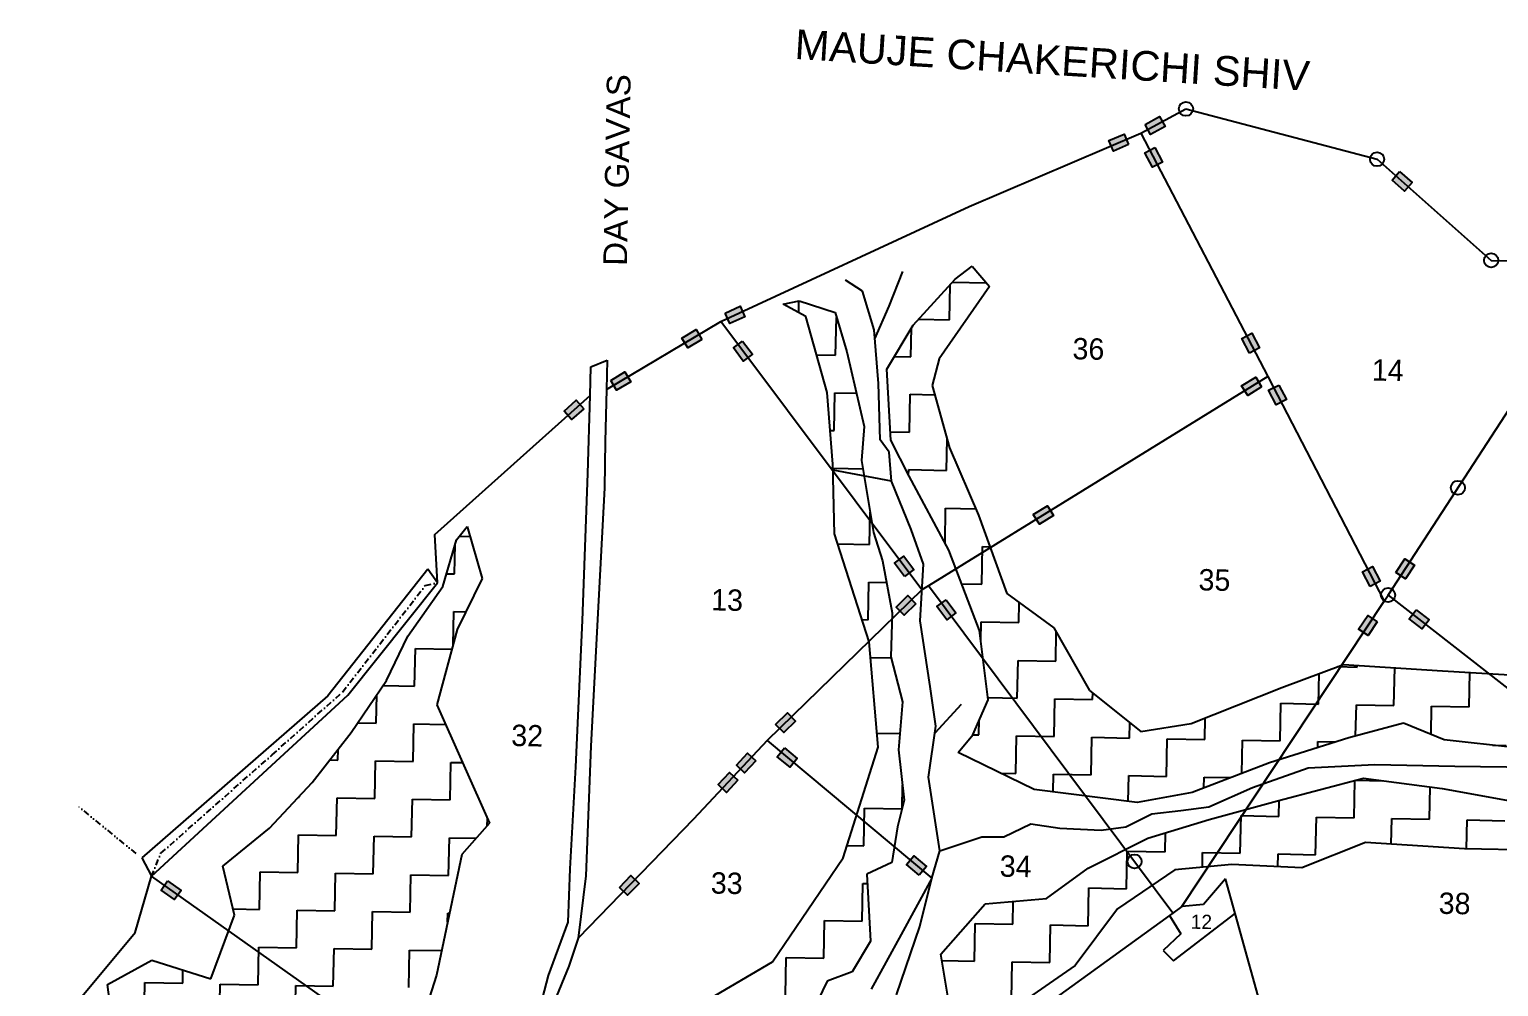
# Model space of a CAD drawing. Header units: metres. Extents: x 311928 to 314194, y 1905478 to 1907430.
# Drawn here: x 312172 to 313391, y 1906636 to 1907430 of the extents above; entities that cross this region are included whole.
import ezdxf

# ---------------------------------------------------------------- set-up
doc = ezdxf.new("R2010")
doc.units = ezdxf.units.M
doc.header["$MEASUREMENT"] = 0
doc.linetypes.add('DASHDOT', pattern=[1, 0.5, -0.25, 0, -0.25])
doc.linetypes.add('DIVIDE', pattern=[1.25, 0.5, -0.25, 0, -0.25, 0, -0.25])
for name, color, linetype in [('LINE_WATER', 4, 'Continuous'), ('OFF', 1, 'Continuous'), ('POLY_HATCH', 12, 'Continuous'), ('POLY_PARCEL', 6, 'Continuous'), ('POLY_ROAD', 30, 'Continuous'), ('POLY_WATER', 4, 'Continuous'), ('TEXT_MAPOUT', 7, 'Continuous'), ('TEXT_PARCEL', 7, 'Continuous'), ('V_BOUND_LINE', 7, 'Continuous'), ('V_BOUND_STREAM_LINE', 7, 'DASHDOT'), ('V_DIVIDE_LINE', 7, 'DIVIDE')]:
    doc.layers.add(name, color=color, linetype=linetype)
doc.styles.get("Standard").update_dxf_attribs({"font": 'arial.ttf'})
doc.styles.add('TEXT_MAP', font='')
doc.styles.get('TEXT_MAP').set_extended_font_data('Kruti Dev 050')

msp = doc.modelspace()

# ---------------------------------------------------------------- hatches: boundary and pattern name
for points in [[(313114.5, 1907349.2), (313110, 1907357.5), (313097.9, 1907351), (313102.4, 1907342.7)], [(313067.9, 1907337.6), (313071.6, 1907328.8), (313084.2, 1907334.2), (313080.5, 1907343)], [(313104, 1907315.4), (313112.4, 1907319.7), (313106.1, 1907331.9), (313097.7, 1907327.5)], [(313313.2, 1907295.7), (313319.5, 1907302.8), (313309.2, 1907311.9), (313302.9, 1907304.8)], [(312765.8, 1907191.5), (312761.8, 1907200.1), (312749.4, 1907194.4), (312753.4, 1907185.8)], [(312713.5, 1907173.8), (312718.4, 1907165.6), (312730.2, 1907172.6), (312725.3, 1907180.8)], [(312764.5, 1907154.7), (312772.1, 1907160.4), (312763.9, 1907171.3), (312756.3, 1907165.7)], [(313186.6, 1907177.8), (313178.2, 1907173.4), (313184.5, 1907161.2), (313192.9, 1907165.6)], [(312671, 1907137.5), (312666.2, 1907145.7), (312654.4, 1907138.7), (312659.2, 1907130.5)], [(313178.1, 1907134.1), (313183.1, 1907126), (313194.7, 1907133.2), (313189.8, 1907141.3)], [(313206.8, 1907118.3), (313215.2, 1907122.7), (313208.9, 1907134.8), (313200.5, 1907130.5)], [(312615.7, 1907113.1), (312622, 1907106.1), (312632.2, 1907115.2), (312625.9, 1907122.3)], [(313021.9, 1907026.6), (313016.9, 1907034.7), (313005.2, 1907027.5), (313010.2, 1907019.4)], [(312897.6, 1906992.8), (312890, 1906987.1), (312898.3, 1906976.1), (312905.9, 1906981.8)], [(313321.5, 1906985.5), (313313.6, 1906990.7), (313306.1, 1906979.2), (313314.1, 1906974)], [(313286.8, 1906984.2), (313278.4, 1906979.8), (313284.7, 1906967.6), (313293.1, 1906972)], [(312891.3, 1906950.6), (312897.9, 1906943.8), (312907.8, 1906953.4), (312901.1, 1906960.2)], [(312933.4, 1906940), (312941, 1906945.7), (312932.8, 1906956.7), (312925.2, 1906951)], [(313275.2, 1906932.2), (313283.1, 1906927), (313290.7, 1906938.4), (313282.8, 1906943.7)], [(313327.9, 1906932.5), (313333.8, 1906940), (313323, 1906948.4), (313317.1, 1906940.9)], [(312807.8, 1906856.1), (312801.2, 1906862.9), (312791.3, 1906853.3), (312798, 1906846.5)], [(312758.7, 1906819.5), (312765.6, 1906813), (312775, 1906823), (312768.1, 1906829.5)], [(312803.3, 1906817.7), (312809.3, 1906825), (312798.8, 1906833.8), (312792.7, 1906826.5)], [(312743.6, 1906803.4), (312750.5, 1906796.9), (312759.9, 1906806.9), (312752.9, 1906813.4)], [(312906, 1906744.3), (312899.9, 1906737), (312910.5, 1906728.2), (312916.5, 1906735.5)], [(312292.4, 1906707.9), (312297.9, 1906715.6), (312286.7, 1906723.5), (312281.2, 1906715.8)], [(312678, 1906721.3), (312671.2, 1906727.9), (312661.7, 1906718), (312668.5, 1906711.5)]]:
    msp.add_hatch(color=256).paths.add_polyline_path(points)

# ---------------------------------------------------------------- linework, layer by layer
for points in [[(313097.9, 1907351), (313110, 1907357.5), (313114.5, 1907349.2), (313102.4, 1907342.7)], [(313084.2, 1907334.2), (313071.6, 1907328.8), (313067.9, 1907337.6), (313080.5, 1907343)], [(313106.1, 1907331.9), (313112.4, 1907319.7), (313104, 1907315.4), (313097.7, 1907327.5)], [(313309.2, 1907311.9), (313319.5, 1907302.8), (313313.2, 1907295.7), (313302.9, 1907304.8)], [(312749.4, 1907194.4), (312761.8, 1907200.1), (312765.8, 1907191.5), (312753.4, 1907185.8)], [(312730.2, 1907172.6), (312718.4, 1907165.6), (312713.5, 1907173.8), (312725.3, 1907180.8)], [(312763.9, 1907171.3), (312772.1, 1907160.4), (312764.5, 1907154.7), (312756.3, 1907165.7)], [(313184.5, 1907161.2), (313178.2, 1907173.4), (313186.6, 1907177.8), (313192.9, 1907165.6)], [(312654.4, 1907138.7), (312666.2, 1907145.7), (312671, 1907137.5), (312659.2, 1907130.5)], [(313194.7, 1907133.2), (313183.1, 1907126), (313178.1, 1907134.1), (313189.8, 1907141.3)], [(313208.9, 1907134.8), (313215.2, 1907122.7), (313206.8, 1907118.3), (313200.5, 1907130.5)], [(312632.2, 1907115.2), (312622, 1907106.1), (312615.7, 1907113.1), (312625.9, 1907122.3)], [(313005.2, 1907027.5), (313016.9, 1907034.7), (313021.9, 1907026.6), (313010.2, 1907019.4)], [(312898.3, 1906976.1), (312890, 1906987.1), (312897.6, 1906992.8), (312905.9, 1906981.8)], [(313306.1, 1906979.2), (313313.6, 1906990.7), (313321.5, 1906985.5), (313314.1, 1906974)], [(313284.7, 1906967.6), (313278.4, 1906979.8), (313286.8, 1906984.2), (313293.1, 1906972)], [(312907.8, 1906953.4), (312897.9, 1906943.8), (312891.3, 1906950.6), (312901.1, 1906960.2)], [(312932.8, 1906956.7), (312941, 1906945.7), (312933.4, 1906940), (312925.2, 1906951)], [(313290.7, 1906938.4), (313283.1, 1906927), (313275.2, 1906932.2), (313282.8, 1906943.7)], [(313323, 1906948.4), (313333.8, 1906940), (313327.9, 1906932.5), (313317.1, 1906940.9)], [(312791.3, 1906853.3), (312801.2, 1906862.9), (312807.8, 1906856.1), (312798, 1906846.5)], [(312775, 1906823), (312765.6, 1906813), (312758.7, 1906819.5), (312768.1, 1906829.5)], [(312798.8, 1906833.8), (312809.3, 1906825), (312803.3, 1906817.7), (312792.7, 1906826.5)], [(312759.9, 1906806.9), (312750.5, 1906796.9), (312743.6, 1906803.4), (312752.9, 1906813.4)], [(312910.5, 1906728.2), (312899.9, 1906737), (312906, 1906744.3), (312916.5, 1906735.5)], [(312286.7, 1906723.5), (312297.9, 1906715.6), (312292.4, 1906707.9), (312281.2, 1906715.8)], [(312661.7, 1906718), (312671.2, 1906727.9), (312678, 1906721.3), (312668.5, 1906711.5)]]:
    msp.add_lwpolyline(points, close=True)
for centre in [(313131.9, 1907363.9), (313290.5, 1907322.1), (313385.2, 1907238.2), (313357.6, 1907049.6), (313299.6, 1906960.6), (313089.2, 1906739.6)]:
    msp.add_circle(centre, 5.87)
at = {"layer": 'LINE_WATER'}
for p, q in [((312863.5, 1907212.7), (312849.4, 1907221.8)), ((312885.5, 1907200.1), (312896.9, 1907228.9)), ((312873, 1907180.7), (312863.5, 1907212.7)), ((312873.6, 1907173.1), (312885.5, 1907200.1)), ((312876.6, 1907136.2), (312873, 1907180.7)), ((312878.2, 1907089.4), (312876.6, 1907136.2)), ((312885.5, 1907079), (312878.2, 1907089.4)), ((312887.6, 1907055.1), (312885.5, 1907079)), ((312887.6, 1907055.1), (312839, 1907064.3)), ((312903.7, 1907015), (312887.6, 1907055.1)), ((312914.1, 1906986.3), (312903.7, 1907015)), ((312911.3, 1906939.1), (312914.1, 1906986.3)), ((312919.6, 1906884.7), (312911.3, 1906939.1)), ((312924.4, 1906851.9), (312919.6, 1906884.7)), ((312923.6, 1906846.4), (312945.6, 1906870.2)), ((312918.2, 1906809.5), (312924.4, 1906851.9)), ((313187.1, 1906800.9), (313233.2, 1906817.3)), ((313233.2, 1906817.3), (313288.7, 1906820)), ((313288.7, 1906820), (313355, 1906818.7)), ((313355, 1906818.7), (313420.8, 1906817.8)), ((312927.7, 1906748.5), (312918.2, 1906809.5)), ((313151, 1906784.8), (313187.1, 1906800.9)), ((313082, 1906768.4), (313103.6, 1906779.2)), ((313103.6, 1906779.2), (313127.7, 1906782)), ((313127.7, 1906782), (313151, 1906784.8)), ((312980.7, 1906760.1), (313003.1, 1906770.9)), ((313003.1, 1906770.9), (313027.2, 1906767.1)), ((313027.2, 1906767.1), (313061.6, 1906765.5)), ((313061.6, 1906765.5), (313082, 1906768.4)), ((312927.7, 1906748.5), (312962.4, 1906760)), ((312962.4, 1906760), (312980.7, 1906760.1)), ((312920.9, 1906725.6), (312927.7, 1906748.5))]:
    msp.add_line(p, q, dxfattribs=at)
at = {"layer": 'OFF'}
for p, q in [((312638, 1907150), (312651.6, 1907155.5)), ((312265.4, 1906742.5), (312273.2, 1906727.3))]:
    msp.add_line(p, q, dxfattribs=at)
at = {"layer": 'POLY_HATCH'}
for p, q in [((312940.3, 1907222.6), (312954.4, 1907233.3)), ((312954.4, 1907233.3), (312968.8, 1907216.5)), ((312905.4, 1907184.6), (312940.3, 1907222.6)), ((312968.8, 1907216.5), (312927, 1907156.5)), ((312797.7, 1907202), (312810.9, 1907204.6)), ((312816.5, 1907191.7), (312797.7, 1907202)), ((312810.9, 1907204.6), (312840.8, 1907195)), ((312840.8, 1907195), (312850.5, 1907162.4)), ((312834.2, 1907128.7), (312816.5, 1907191.7)), ((312883.5, 1907148.1), (312905.4, 1907184.6)), ((312850.5, 1907162.4), (312864.8, 1907100.4)), ((312927, 1907156.5), (312921.1, 1907134.5)), ((312886.9, 1907089.1), (312883.5, 1907148.1)), ((312921.1, 1907134.5), (312935.7, 1907082.6)), ((312838.9, 1907069.2), (312834.2, 1907128.7)), ((312864.8, 1907100.4), (312862.6, 1907072.3)), ((312902.1, 1907059.3), (312886.9, 1907089.1)), ((312862.6, 1907072.3), (312872.6, 1907012.6)), ((312935.7, 1907082.6), (312959.6, 1907026.9)), ((312840.2, 1907011.5), (312838.9, 1907069.2)), ((312935, 1906997.9), (312902.1, 1907059.3)), ((312959.6, 1907026.9), (312983.2, 1906962)), ((312526.4, 1907006.3), (312535.4, 1907017.5)), ((312535.4, 1907017.5), (312547.8, 1906974.3)), ((312869, 1906921.8), (312840.2, 1907011.5)), ((312872.6, 1907012.6), (312879.9, 1906989.1)), ((312515.1, 1906967.8), (312526.4, 1907006.3)), ((312960.5, 1906931.1), (312935, 1906997.9)), ((312879.9, 1906989.1), (312888.1, 1906945.9)), ((312547.8, 1906974.3), (312527.1, 1906931.9)), ((312486, 1906926.4), (312515.1, 1906967.8)), ((312983.2, 1906962), (313022.3, 1906933.5)), ((312888.1, 1906945.9), (312886.8, 1906909.2)), ((312468.3, 1906889.6), (312486, 1906926.4)), ((312527.1, 1906931.9), (312510.2, 1906869.5)), ((312967.6, 1906873.8), (312960.5, 1906931.1)), ((313022.3, 1906933.5), (313051.8, 1906881.4)), ((312876.4, 1906834.3), (312869, 1906921.8)), ((312886.8, 1906909.2), (312896.5, 1906871.9)), ((313211.5, 1906883.8), (313262.7, 1906903)), ((313262.7, 1906903), (313344.7, 1906897.7)), ((312439.1, 1906846.6), (312468.3, 1906889.6)), ((313344.7, 1906897.7), (313437.8, 1906892.2)), ((313051.8, 1906881.4), (313094.5, 1906847.4)), ((313136.2, 1906853.9), (313211.5, 1906883.8)), ((312510.2, 1906869.5), (312553.7, 1906771.3)), ((312896.5, 1906871.9), (312893.3, 1906832.1)), ((312955.1, 1906844.6), (312967.6, 1906873.8)), ((313094.5, 1906847.4), (313136.2, 1906853.9)), ((313312.5, 1906854.2), (313267, 1906842.1)), ((313346.3, 1906840.6), (313312.5, 1906854.2)), ((312406.7, 1906805.2), (312439.1, 1906846.6)), ((312942.8, 1906830.1), (312955.1, 1906844.6)), ((313267, 1906842.1), (313201.1, 1906821.3)), ((313406.2, 1906833.9), (313346.3, 1906840.6)), ((312847.3, 1906742.5), (312876.4, 1906834.3)), ((312893.3, 1906832.1), (312898.1, 1906790.5)), ((313005.9, 1906799.4), (312942.8, 1906830.1)), ((313201.1, 1906821.3), (313136.9, 1906796.8)), ((312371.2, 1906767.1), (312406.7, 1906805.2)), ((313207.8, 1906789.9), (313279.3, 1906808.7)), ((313279.3, 1906808.7), (313344.6, 1906800.1)), ((312898.1, 1906790.5), (312892.6, 1906768.3)), ((313091.5, 1906788.5), (313005.9, 1906799.4)), ((313136.9, 1906796.8), (313091.5, 1906788.5)), ((313344.6, 1906800.1), (313424.6, 1906785.6)), ((313151.2, 1906774.4), (313207.8, 1906789.9)), ((312332.6, 1906735.6), (312371.2, 1906767.1)), ((312553.7, 1906771.3), (312530.9, 1906745.4)), ((312892.6, 1906768.3), (312887.7, 1906738.7)), ((313100.1, 1906758.8), (313151.2, 1906774.4)), ((313050.7, 1906734), (313100.1, 1906758.8)), ((313281, 1906755.3), (313228, 1906734.2)), ((313363, 1906750), (313281, 1906755.3)), ((312530.9, 1906745.4), (312509.9, 1906645.2)), ((312788.6, 1906656.2), (312847.3, 1906742.5)), ((313476.5, 1906747.8), (313363, 1906750)), ((312342.3, 1906695), (312332.6, 1906735.6)), ((312887.7, 1906738.7), (312867.1, 1906729)), ((313016.1, 1906708.9), (313050.7, 1906734)), ((313122.7, 1906732.6), (313075, 1906700.4)), ((313169.9, 1906737.2), (313122.7, 1906732.6)), ((313228, 1906734.2), (313169.9, 1906737.2)), ((312867.1, 1906729), (312870, 1906673.6)), ((312965.2, 1906704.4), (313016.1, 1906708.9)), ((312322.6, 1906642.1), (312342.3, 1906695)), ((312928.4, 1906662.7), (312965.2, 1906704.4)), ((313075, 1906700.4), (313039.9, 1906653.2)), ((312870, 1906673.6), (312854.8, 1906647.9)), ((312236.8, 1906637.4), (312273.6, 1906657.6)), ((312273.6, 1906657.6), (312322.6, 1906642.1)), ((312695.8, 1906602), (312788.6, 1906656.2)), ((312939.1, 1906598), (312928.4, 1906662.7)), ((312509.9, 1906645.2), (312489.7, 1906582.9)), ((312854.8, 1906647.9), (312834.2, 1906640.3)), ((313039.9, 1906653.2), (312990.3, 1906619.1)), ((312243.1, 1906588.8), (312236.8, 1906637.4)), ((312834.2, 1906640.3), (312822.2, 1906615.6))]:
    msp.add_line(p, q, dxfattribs=at)
at = {"layer": 'POLY_HATCH', "linetype": 'Continuous'}
for p, q in [((312935.5, 1907189), (312936.1, 1907217.9)), ((312938.2, 1907220.2), (312966.1, 1907219.7)), ((312810.5, 1907195), (312810.7, 1907204.5)), ((312841.1, 1907159.6), (312841.7, 1907190.8)), ((312841.7, 1907190.8), (312842, 1907190.8)), ((312903.6, 1907158.3), (312904.1, 1907182.3)), ((312910, 1907189.5), (312935.5, 1907189)), ((312825.5, 1907159.9), (312841.1, 1907159.6)), ((312889.8, 1907158.6), (312903.6, 1907158.3)), ((312839.9, 1907097), (312840.5, 1907128.3)), ((312840.5, 1907128.3), (312858.4, 1907128)), ((312902.4, 1907095.8), (312903, 1907127.1)), ((312903, 1907127.1), (312923.3, 1907126.7)), ((312836.7, 1907097.1), (312839.9, 1907097)), ((312886.5, 1907096.1), (312902.4, 1907095.8)), ((312933, 1907063.9), (312933.6, 1907090.3)), ((312839.1, 1907058.6), (312839.3, 1907065.8)), ((312839.3, 1907065.8), (312863.8, 1907065.3)), ((312901.7, 1907060.1), (312901.8, 1907064.6)), ((312901.8, 1907064.6), (312933, 1907063.9)), ((312869.3, 1907002.6), (312869.8, 1907029.4)), ((312931.9, 1907003.8), (312932.4, 1907032.7)), ((312932.4, 1907032.7), (312957.3, 1907032.2)), ((312524.8, 1906978.1), (312525.3, 1907002.4)), ((312528.8, 1907009.3), (312537.8, 1907009.2)), ((312842.9, 1907003.2), (312869.3, 1907002.6)), ((312962.5, 1906969.5), (312963.1, 1907000.8)), ((312963.1, 1907000.8), (312969.1, 1907000.7)), ((312518.2, 1906978.3), (312524.8, 1906978.1)), ((312868.1, 1906940.1), (312868.7, 1906971.4)), ((312868.7, 1906971.4), (312883.3, 1906971.1)), ((312945.7, 1906969.9), (312962.5, 1906969.5)), ((312993.1, 1906937.7), (312993.4, 1906954.5)), ((312523.6, 1906919), (312524.2, 1906946.9)), ((312524.2, 1906946.9), (312534.3, 1906946.7)), ((312863.1, 1906940.2), (312868.1, 1906940.1)), ((312961.5, 1906922.4), (312961.8, 1906938.3)), ((312961.8, 1906938.3), (312993.1, 1906937.7)), ((313023.8, 1906905.8), (313024.2, 1906930.2)), ((312491.7, 1906885), (312492.3, 1906916.2)), ((312492.3, 1906916.2), (312522.7, 1906915.6)), ((312870.1, 1906908.8), (312887, 1906908.5)), ((312991.9, 1906875.1), (312992.5, 1906906.4)), ((312992.5, 1906906.4), (313023.8, 1906905.8)), ((313257.7, 1906901.2), (313273.9, 1906900.9)), ((313273.9, 1906900.9), (313273.9, 1906902.3)), ((313304.5, 1906869), (313305.1, 1906900.2)), ((313305.1, 1906900.2), (313306, 1906900.2)), ((313242, 1906870.2), (313242.5, 1906895.4)), ((313367, 1906867.8), (313367.6, 1906896.4)), ((312459.8, 1906854.3), (312460.3, 1906877.7)), ((312465.5, 1906885.5), (312491.7, 1906885)), ((312967.4, 1906875.6), (312991.9, 1906875.1)), ((313054.4, 1906873.9), (313054.5, 1906879.2)), ((313022.5, 1906843.3), (313023.1, 1906874.5)), ((313023.1, 1906874.5), (313054.4, 1906873.9)), ((313210.1, 1906839.6), (313210.7, 1906870.8)), ((313210.7, 1906870.8), (313242, 1906870.2)), ((313272.7, 1906843.7), (313273.3, 1906869.6)), ((313273.3, 1906869.6), (313304.5, 1906869)), ((313335.3, 1906845), (313335.8, 1906868.4)), ((313335.8, 1906868.4), (313367, 1906867.8)), ((312444.6, 1906854.6), (312459.8, 1906854.3)), ((312490.4, 1906822.4), (312491.1, 1906853.7)), ((312491.1, 1906853.7), (312517.4, 1906853.2)), ((312960, 1906844.5), (312960.2, 1906856.7)), ((313085.1, 1906842), (313085.3, 1906854.7)), ((313147.6, 1906840.8), (313147.9, 1906858.6)), ((312875.4, 1906846.1), (312894.4, 1906845.8)), ((312955, 1906844.6), (312960, 1906844.5)), ((312990.7, 1906812.6), (312991.3, 1906843.9)), ((312991.3, 1906843.9), (313022.5, 1906843.3)), ((313053.2, 1906811.4), (313053.8, 1906842.6)), ((313053.8, 1906842.6), (313085.1, 1906842)), ((313115.7, 1906810.1), (313116.3, 1906841.4)), ((313116.3, 1906841.4), (313147.6, 1906840.8)), ((313178.3, 1906812.6), (313178.8, 1906840.2)), ((313178.8, 1906840.2), (313210.1, 1906839.6)), ((313241.3, 1906834), (313241.4, 1906839)), ((313241.4, 1906839), (313256, 1906838.7)), ((312427.9, 1906823.7), (312428.1, 1906832.5)), ((313386.4, 1906836.1), (313397.7, 1906835.9)), ((312421.3, 1906823.8), (312427.9, 1906823.7)), ((312458.6, 1906791.8), (312459.2, 1906823.1)), ((312459.2, 1906823.1), (312490.4, 1906822.4)), ((312521.1, 1906790.6), (312521.7, 1906821.8)), ((312521.7, 1906821.8), (312531.4, 1906821.6)), ((312896.2, 1906783.2), (312896.6, 1906803.1)), ((312978.2, 1906812.9), (312990.7, 1906812.6)), ((313021.6, 1906797.4), (313021.9, 1906812)), ((313021.9, 1906812), (313053.2, 1906811.4)), ((313084, 1906789.4), (313084.4, 1906810.8)), ((313084.4, 1906810.8), (313115.7, 1906810.1)), ((313146.8, 1906800.6), (313147, 1906809.5)), ((313147, 1906809.5), (313169, 1906809.1)), ((313271.4, 1906775.8), (313272, 1906806.8)), ((313272.9, 1906807.1), (313295.3, 1906806.6)), ((312395.4, 1906793), (312396, 1906793)), ((312396, 1906793), (312396.1, 1906793.8)), ((312426.7, 1906761.1), (312427.3, 1906792.4)), ((312427.3, 1906792.4), (312458.6, 1906791.8)), ((312489.2, 1906759.9), (312489.8, 1906791.2)), ((312489.8, 1906791.2), (312521.1, 1906790.6)), ((313208.9, 1906777), (313209.1, 1906790.2)), ((313333.9, 1906774.6), (313334.5, 1906801.4)), ((312864.4, 1906752.5), (312865, 1906783.8)), ((312865, 1906783.8), (312896.2, 1906783.2)), ((312551.9, 1906769.3), (312552.1, 1906775)), ((313177, 1906746.4), (313177.6, 1906777.7)), ((313177.6, 1906777.7), (313208.9, 1906777)), ((313239.5, 1906745.2), (313240.1, 1906776.4)), ((313240.1, 1906776.4), (313271.4, 1906775.8)), ((313302.3, 1906753.9), (313302.7, 1906775.2)), ((313302.7, 1906775.2), (313333.9, 1906774.6)), ((313364.7, 1906750), (313365.2, 1906774)), ((313365.2, 1906774), (313396.5, 1906773.4)), ((312394.8, 1906730.5), (312395.4, 1906761.8)), ((312395.4, 1906761.8), (312426.7, 1906761.1)), ((312457.3, 1906729.3), (312458, 1906760.5)), ((312458, 1906760.5), (312489.2, 1906759.9)), ((312519.9, 1906728), (312520.5, 1906759.3)), ((312520.5, 1906759.3), (312542.7, 1906758.9)), ((313114.5, 1906747.6), (313114.8, 1906763.3)), ((312850.6, 1906752.8), (312864.4, 1906752.5)), ((313082.6, 1906717), (313083.2, 1906748.2)), ((313083.2, 1906748.2), (313114.5, 1906747.6)), ((313145.5, 1906734.8), (313145.7, 1906747)), ((313145.7, 1906747), (313177, 1906746.4)), ((313208.1, 1906735.2), (313208.3, 1906745.8)), ((313208.3, 1906745.8), (313239.5, 1906745.2)), ((312362.9, 1906699.8), (312363.5, 1906731.1)), ((312363.5, 1906731.1), (312394.8, 1906730.5)), ((312425.5, 1906698.6), (312426.1, 1906729.9)), ((312426.1, 1906729.9), (312457.3, 1906729.3)), ((312488, 1906697.4), (312488.6, 1906728.6)), ((312488.6, 1906728.6), (312519.9, 1906728)), ((312863.1, 1906690), (312863.8, 1906721.3)), ((312863.8, 1906721.3), (312867.5, 1906721.2)), ((313050.7, 1906686.3), (313051.3, 1906717.6)), ((313051.3, 1906717.6), (313082.6, 1906717)), ((312988.2, 1906687.6), (312988.6, 1906706.5)), ((312341, 1906700.3), (312362.9, 1906699.8)), ((312393.6, 1906668), (312394.2, 1906699.2)), ((312394.2, 1906699.2), (312425.5, 1906698.6)), ((312456.1, 1906666.7), (312456.7, 1906698)), ((312456.7, 1906698), (312488, 1906697.4)), ((312519.1, 1906689.1), (312519.2, 1906696.8)), ((312519.2, 1906696.8), (312520.7, 1906696.7)), ((312831.3, 1906659.4), (312831.9, 1906690.6)), ((312831.9, 1906690.6), (312863.1, 1906690)), ((312956.3, 1906656.9), (312956.9, 1906688.2)), ((312956.9, 1906688.2), (312988.2, 1906687.6)), ((313018.8, 1906655.7), (313019.5, 1906686.9)), ((313019.5, 1906686.9), (313050.7, 1906686.3)), ((312361.7, 1906637.3), (312362.3, 1906668.6)), ((312362.3, 1906668.6), (312393.6, 1906668)), ((312424.2, 1906636.1), (312424.8, 1906667.4)), ((312424.8, 1906667.4), (312456.1, 1906666.7)), ((312486.8, 1906634.9), (312487.4, 1906666.1)), ((312487.4, 1906666.1), (312514.2, 1906665.6)), ((312799.4, 1906628.7), (312800, 1906660)), ((312800, 1906660), (312831.3, 1906659.4)), ((312929.3, 1906657.4), (312956.3, 1906656.9)), ((312987, 1906625), (312987.6, 1906656.3)), ((312987.6, 1906656.3), (313018.8, 1906655.7)), ((312299.2, 1906638.5), (312299.4, 1906649.5)), ((312267.3, 1906607.9), (312267.9, 1906639.2)), ((312267.9, 1906639.2), (312299.2, 1906638.5)), ((312329.8, 1906606.7), (312330.4, 1906637.9)), ((312330.4, 1906637.9), (312361.7, 1906637.3)), ((312392.4, 1906605.4), (312393, 1906636.7)), ((312393, 1906636.7), (312424.2, 1906636.1))]:
    msp.add_line(p, q, dxfattribs=at)
at = {"layer": 'POLY_PARCEL'}
for p, q in [((313094.5, 1907343.8), (313199.9, 1907142)), ((313299.6, 1906960.6), (313477.5, 1907233.7)), ((312912.7, 1906964.8), (312745.9, 1907187.5)), ((313199.9, 1907142), (312918.2, 1906968.2)), ((313199.9, 1907142), (313296.3, 1906955.5)), ((312912.7, 1906964.8), (312784.2, 1906839.8)), ((312918.2, 1906968.2), (312912.7, 1906964.8)), ((313121.1, 1906696.8), (312918.2, 1906968.2)), ((313128.5, 1906702.2), (313296.3, 1906955.5)), ((313296.3, 1906955.5), (313299.6, 1906960.6)), ((313299.6, 1906960.6), (313557.4, 1906759.5)), ((312784.2, 1906839.8), (312723.2, 1906774.7)), ((312784.2, 1906839.8), (312920.9, 1906725.6)), ((312723.2, 1906774.7), (312627.5, 1906675.9)), ((312428.7, 1906617.3), (312273.2, 1906727.3)), ((313164.7, 1906725.1), (313146.4, 1906704)), ((313172.7, 1906696.3), (313164.7, 1906725.1)), ((313118.1, 1906694.7), (312860.4, 1906508.6)), ((313121.1, 1906696.8), (313118.1, 1906694.7)), ((313118.1, 1906694.7), (313127.5, 1906679.5)), ((313128.5, 1906702.2), (313121.1, 1906696.8)), ((313121.5, 1906657.2), (313172.7, 1906696.3)), ((313146.4, 1906704), (313128.5, 1906702.2)), ((313245.4, 1906434.8), (313172.7, 1906696.3)), ((313127.5, 1906679.5), (313113, 1906665.6)), ((313113, 1906665.6), (313121.5, 1906657.2))]:
    msp.add_line(p, q, dxfattribs=at)
at = {"layer": 'POLY_ROAD'}
for p, q in [((312637.3, 1907126.2), (312638, 1907150)), ((312651.6, 1907155.5), (312651, 1907131.1)), ((312635.4, 1907061.5), (312637.3, 1907126.2)), ((312651, 1907131.1), (312649.9, 1907088)), ((312649.9, 1907088), (312649.3, 1907049.5)), ((312631.1, 1906939.6), (312635.4, 1907061.5)), ((312649.3, 1907049.5), (312643.5, 1906940.3)), ((312625.4, 1906818.1), (312631.1, 1906939.6)), ((312643.5, 1906940.3), (312638, 1906835.3)), ((312638, 1906835.3), (312633.7, 1906727.7)), ((312620.7, 1906733.5), (312625.4, 1906818.1)), ((312619.2, 1906689.3), (312620.7, 1906733.5)), ((312633.7, 1906727.7), (312627.5, 1906675.9)), ((312602.7, 1906644.9), (312619.2, 1906689.3)), ((312627.5, 1906675.9), (312619.6, 1906652.7)), ((312591.6, 1906602.6), (312602.7, 1906644.9)), ((312619.6, 1906652.7), (312607.6, 1906623.1))]:
    msp.add_line(p, q, dxfattribs=at)
at = {"layer": 'POLY_WATER'}
for p, q in [((312502.6, 1906982), (312419.6, 1906877.1)), ((312510.8, 1906970.8), (312502.6, 1906982)), ((312436.2, 1906877.4), (312510.8, 1906970.8)), ((312419.6, 1906877.1), (312265.4, 1906742.5)), ((312380.1, 1906825.8), (312436.2, 1906877.4)), ((312273.2, 1906727.3), (312380.1, 1906825.8)), ((312920.9, 1906725.6), (312895.5, 1906679.1)), ((312911, 1906685.7), (312920.9, 1906725.6)), ((312891.7, 1906629), (312911, 1906685.7)), ((312895.5, 1906679.1), (312870.6, 1906633.6))]:
    msp.add_line(p, q, dxfattribs=at)
at = {"layer": 'V_BOUND_LINE'}
for p, q in [((313094.5, 1907343.8), (313131.9, 1907363.9)), ((313131.9, 1907363.9), (313290.5, 1907322.1)), ((312952, 1907282.8), (313094.5, 1907343.8)), ((313290.5, 1907322.1), (313385.2, 1907238.2)), ((312746.5, 1907187.8), (312952, 1907282.8)), ((313385.2, 1907238.2), (313472.2, 1907237.4)), ((312651, 1907131.1), (312745.9, 1907187.5)), ((312745.9, 1907187.5), (312746.5, 1907187.8)), ((312508.4, 1907010.7), (312637.3, 1907126.2)), ((312510.8, 1906970.8), (312508.4, 1907010.7)), ((312259.8, 1906680.7), (312273.2, 1906727.3)), ((312171.9, 1906575.3), (312259.8, 1906680.7))]:
    msp.add_line(p, q, dxfattribs=at)
at = {"layer": 'V_BOUND_STREAM_LINE', "ltscale": 10}
for p, q in [((312431.8, 1906880.1), (312500.5, 1906968.5)), ((312500.5, 1906968.5), (312510.8, 1906970.8)), ((312373.5, 1906828.1), (312431.8, 1906880.1)), ((312281.1, 1906746.5), (312373.5, 1906828.1)), ((312273.2, 1906727.3), (312281.1, 1906746.5))]:
    msp.add_line(p, q, dxfattribs=at)
at = {"layer": 'V_DIVIDE_LINE', "ltscale": 10}
msp.add_line((312260.6, 1906746.3), (312211.5, 1906786.2), dxfattribs=at)

# ---------------------------------------------------------------- texts
at = {"layer": 'TEXT_MAPOUT'}
for s, height, rotation, p in [('MAUJE CHAKERICHI SHIV', 24.621, 356.439, (312806.6, 1907405.4)), ('DAY GAVAS', 19.7, 88.8739, (312667.9, 1907233.5))]:
    msp.add_text(s, height=height, rotation=rotation, dxfattribs=at).set_placement(p)
at = {"layer": 'TEXT_PARCEL', "ltscale": 10, "style": 'TEXT_MAP'}
for s, height, p in [('36', 17.73, (313037.6, 1907156.2)), ('14', 17.73, (313286, 1907138.5)), ('35', 17.73, (313142.2, 1906964.5)), ('13', 17.73, (312737.7, 1906947.9)), ('32', 17.73, (312571.8, 1906835.4)), ('34', 17.73, (312977.2, 1906727)), ('33', 17.73, (312737.4, 1906713)), ('38', 17.73, (313341.5, 1906696.2)), ('12', 11.82, (313135.8, 1906683.8))]:
    msp.add_text(s, height=height, rotation=358.8739, dxfattribs=at).set_placement(p)

doc.saveas('drawing.dxf')
